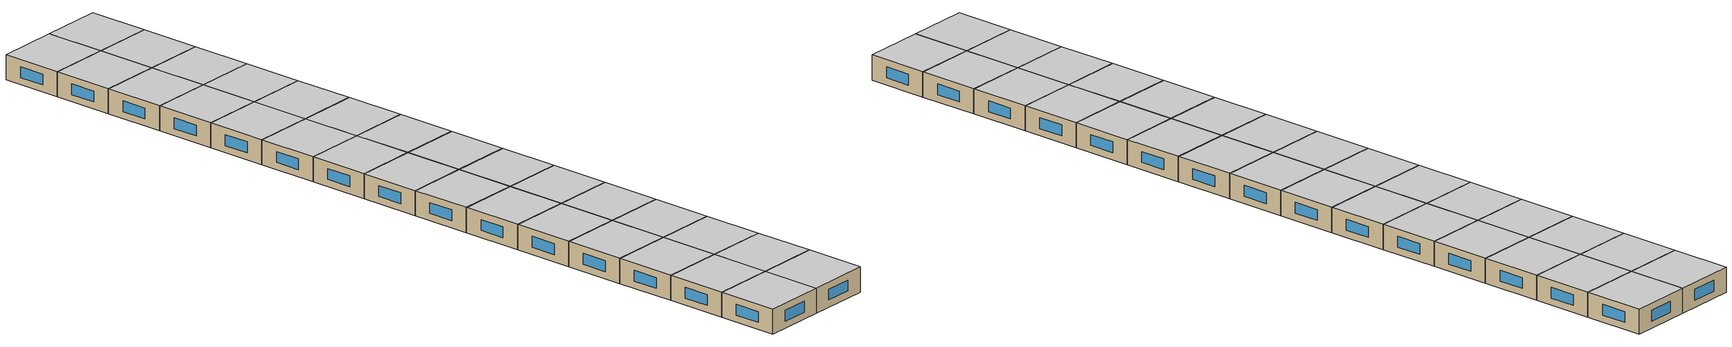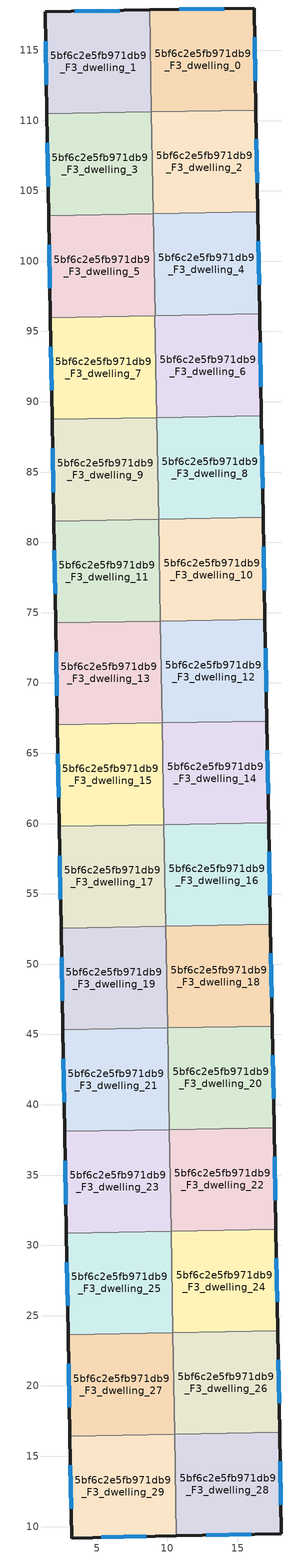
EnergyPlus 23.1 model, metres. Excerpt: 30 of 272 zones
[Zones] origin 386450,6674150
5bf6c2e5fb971db9_F3_dwelling_0
 floor to 5bf6c2e5fb971db9_F2_dwelling_0 (EU_floor_Construction): 16.16,118.01 16.29,110.75 8.86,110.62 8.73,117.87 z9
 wall outside (EU_wall_Construction): 16.29,110.75 16.16,118.01 8.73,117.87 z9:12
 wall to 5bf6c2e5fb971db9_F3_dwelling_1 (EU_wall_Construction): 8.73,117.87 8.86,110.62 z9:12
 wall to 5bf6c2e5fb971db9_F3_dwelling_2 (EU_wall_Construction): 8.86,110.62 16.29,110.75 z9:12
 window (EU_Window_Construction): 14.03,117.97 10.85,117.91 / 16.25,112.82 16.19,115.93 z9.86:11.14
 ceiling to 5bf6c2e5fb971db9_F4_dwelling_0 (EU_floor_Construction): 16.29,110.75 16.16,118.01 8.73,117.87 8.86,110.62 z12
5bf6c2e5fb971db9_F3_dwelling_1
 floor to 5bf6c2e5fb971db9_F2_dwelling_1 (EU_floor_Construction): 8.73,117.87 8.86,110.62 1.42,110.48 1.3,117.72 z9
 wall outside (EU_wall_Construction): 8.73,117.87 1.3,117.72 1.42,110.48 z9:12
 wall to 5bf6c2e5fb971db9_F3_dwelling_3 (EU_wall_Construction): 1.42,110.48 8.85,110.62 z9:12
 window (EU_Window_Construction): 6.61,117.83 3.42,117.77 / 1.33,115.66 1.39,112.55 z9.86:11.14
 ceiling to 5bf6c2e5fb971db9_F4_dwelling_1 (EU_floor_Construction): 8.86,110.62 8.73,117.87 1.3,117.72 1.42,110.48 z12
5bf6c2e5fb971db9_F3_dwelling_10
 floor to 5bf6c2e5fb971db9_F2_dwelling_10 (EU_floor_Construction): 16.8,81.77 16.93,74.53 9.49,74.4 9.36,81.64 z9
 wall outside (EU_wall_Construction): 16.93,74.53 16.8,81.77 z9:12
 wall to 5bf6c2e5fb971db9_F3_dwelling_11 (EU_wall_Construction): 9.36,81.64 9.49,74.4 z9:12
 wall to 5bf6c2e5fb971db9_F3_dwelling_12 (EU_wall_Construction): 9.49,74.4 16.93,74.53 z9:12
 wall to 5bf6c2e5fb971db9_F3_dwelling_8 (EU_wall_Construction): 16.8,81.77 9.37,81.64 z9:12
 window (EU_Window_Construction): 16.9,76.6 16.84,79.7 z9.86:11.14
 ceiling to 5bf6c2e5fb971db9_F4_dwelling_10 (EU_floor_Construction): 16.93,74.53 16.8,81.77 9.36,81.64 9.49,74.4 z12
5bf6c2e5fb971db9_F3_dwelling_11
 floor to 5bf6c2e5fb971db9_F2_dwelling_11 (EU_floor_Construction): 9.36,81.64 9.49,74.4 2.05,74.26 1.92,81.5 z9
 wall outside (EU_wall_Construction): 1.92,81.5 2.05,74.26 z9:12
 wall to 5bf6c2e5fb971db9_F3_dwelling_9 (EU_wall_Construction): 9.36,81.64 1.92,81.5 z9:12
 wall to 5bf6c2e5fb971db9_F3_dwelling_13 (EU_wall_Construction): 2.05,74.26 9.49,74.4 z9:12
 window (EU_Window_Construction): 1.96,79.43 2.01,76.33 z9.86:11.14
 ceiling to 5bf6c2e5fb971db9_F4_dwelling_11 (EU_floor_Construction): 9.49,74.4 9.36,81.64 1.92,81.5 2.05,74.26 z12
5bf6c2e5fb971db9_F3_dwelling_12
 floor to 5bf6c2e5fb971db9_F2_dwelling_12 (EU_floor_Construction): 16.93,74.53 17.07,67.29 9.62,67.16 9.49,74.4 z9
 wall outside (EU_wall_Construction): 17.07,67.29 16.93,74.53 z9:12
 wall to 5bf6c2e5fb971db9_F3_dwelling_13 (EU_wall_Construction): 9.49,74.4 9.62,67.16 z9:12
 wall to 5bf6c2e5fb971db9_F3_dwelling_14 (EU_wall_Construction): 9.62,67.16 17.07,67.29 z9:12
 window (EU_Window_Construction): 17.03,69.36 16.97,72.46 z9.86:11.14
 ceiling to 5bf6c2e5fb971db9_F4_dwelling_12 (EU_floor_Construction): 17.07,67.29 16.93,74.53 9.49,74.4 9.62,67.16 z12
5bf6c2e5fb971db9_F3_dwelling_13
 floor to 5bf6c2e5fb971db9_F2_dwelling_13 (EU_floor_Construction): 9.49,74.4 9.62,67.16 2.17,67.03 2.05,74.26 z9
 wall outside (EU_wall_Construction): 2.05,74.26 2.17,67.03 z9:12
 wall to 5bf6c2e5fb971db9_F3_dwelling_15 (EU_wall_Construction): 2.17,67.03 9.62,67.16 z9:12
 window (EU_Window_Construction): 2.09,72.2 2.14,69.09 z9.86:11.14
 ceiling to 5bf6c2e5fb971db9_F4_dwelling_13 (EU_floor_Construction): 9.62,67.16 9.49,74.4 2.05,74.26 2.17,67.03 z12
5bf6c2e5fb971db9_F3_dwelling_14
 floor to 5bf6c2e5fb971db9_F2_dwelling_14 (EU_floor_Construction): 17.07,67.29 17.19,60.06 9.75,59.92 9.62,67.16 z9
 wall outside (EU_wall_Construction): 17.19,60.06 17.07,67.29 z9:12
 wall to 5bf6c2e5fb971db9_F3_dwelling_15 (EU_wall_Construction): 9.62,67.16 9.75,59.92 z9:12
 wall to 5bf6c2e5fb971db9_F3_dwelling_16 (EU_wall_Construction): 9.75,59.92 17.19,60.06 z9:12
 window (EU_Window_Construction): 17.16,62.13 17.1,65.23 z9.86:11.14
 ceiling to 5bf6c2e5fb971db9_F4_dwelling_14 (EU_floor_Construction): 17.19,60.06 17.07,67.29 9.62,67.16 9.75,59.92 z12
5bf6c2e5fb971db9_F3_dwelling_15
 floor to 5bf6c2e5fb971db9_F2_dwelling_15 (EU_floor_Construction): 9.62,67.16 9.75,59.92 2.3,59.79 2.17,67.03 z9
 wall outside (EU_wall_Construction): 2.17,67.03 2.3,59.79 z9:12
 wall to 5bf6c2e5fb971db9_F3_dwelling_17 (EU_wall_Construction): 2.3,59.79 9.75,59.92 z9:12
 window (EU_Window_Construction): 2.21,64.96 2.26,61.86 z9.86:11.14
 ceiling to 5bf6c2e5fb971db9_F4_dwelling_15 (EU_floor_Construction): 9.75,59.92 9.62,67.16 2.17,67.03 2.3,59.79 z12
5bf6c2e5fb971db9_F3_dwelling_16
 floor to 5bf6c2e5fb971db9_F2_dwelling_16 (EU_floor_Construction): 17.19,60.06 17.32,52.82 9.88,52.69 9.75,59.92 z9
 wall outside (EU_wall_Construction): 17.32,52.82 17.19,60.06 z9:12
 wall to 5bf6c2e5fb971db9_F3_dwelling_17 (EU_wall_Construction): 9.75,59.92 9.88,52.69 z9:12
 wall to 5bf6c2e5fb971db9_F3_dwelling_18 (EU_wall_Construction): 9.88,52.69 17.32,52.82 z9:12
 window (EU_Window_Construction): 17.29,54.89 17.23,57.99 z9.86:11.14
 ceiling to 5bf6c2e5fb971db9_F4_dwelling_16 (EU_floor_Construction): 17.32,52.82 17.19,60.06 9.75,59.92 9.88,52.69 z12
5bf6c2e5fb971db9_F3_dwelling_17
 floor to 5bf6c2e5fb971db9_F2_dwelling_17 (EU_floor_Construction): 9.75,59.92 9.88,52.69 2.43,52.56 2.3,59.79 z9
 wall outside (EU_wall_Construction): 2.3,59.79 2.43,52.56 z9:12
 wall to 5bf6c2e5fb971db9_F3_dwelling_19 (EU_wall_Construction): 2.43,52.56 9.87,52.69 z9:12
 window (EU_Window_Construction): 2.34,57.72 2.39,54.62 z9.86:11.14
 ceiling to 5bf6c2e5fb971db9_F4_dwelling_17 (EU_floor_Construction): 9.88,52.69 9.75,59.92 2.3,59.79 2.43,52.56 z12
5bf6c2e5fb971db9_F3_dwelling_18
 floor to 5bf6c2e5fb971db9_F2_dwelling_18 (EU_floor_Construction): 17.32,52.82 17.45,45.59 10,45.46 9.87,52.69 z9
 wall outside (EU_wall_Construction): 17.45,45.59 17.32,52.82 z9:12
 wall to 5bf6c2e5fb971db9_F3_dwelling_19 (EU_wall_Construction): 9.87,52.69 10,45.46 z9:12
 wall to 5bf6c2e5fb971db9_F3_dwelling_20 (EU_wall_Construction): 10,45.46 17.45,45.59 z9:12
 window (EU_Window_Construction): 17.42,47.66 17.36,50.76 z9.86:11.14
 ceiling to 5bf6c2e5fb971db9_F4_dwelling_18 (EU_floor_Construction): 17.45,45.59 17.32,52.82 9.87,52.69 10,45.46 z12
5bf6c2e5fb971db9_F3_dwelling_19
 floor to 5bf6c2e5fb971db9_F2_dwelling_19 (EU_floor_Construction): 9.87,52.69 10,45.46 2.55,45.33 2.43,52.56 z9
 wall outside (EU_wall_Construction): 2.43,52.56 2.55,45.33 z9:12
 wall to 5bf6c2e5fb971db9_F3_dwelling_21 (EU_wall_Construction): 2.55,45.33 10,45.46 z9:12
 window (EU_Window_Construction): 2.46,50.49 2.52,47.39 z9.86:11.14
 ceiling to 5bf6c2e5fb971db9_F4_dwelling_19 (EU_floor_Construction): 10,45.46 9.87,52.69 2.43,52.56 2.55,45.33 z12
5bf6c2e5fb971db9_F3_dwelling_2
 floor to 5bf6c2e5fb971db9_F2_dwelling_2 (EU_floor_Construction): 16.29,110.75 16.42,103.5 8.98,103.37 8.85,110.62 z9
 wall outside (EU_wall_Construction): 16.42,103.5 16.29,110.75 z9:12
 wall to 5bf6c2e5fb971db9_F3_dwelling_3 (EU_wall_Construction): 8.85,110.62 8.98,103.37 z9:12
 wall to 5bf6c2e5fb971db9_F3_dwelling_4 (EU_wall_Construction): 8.98,103.37 16.42,103.5 z9:12
 window (EU_Window_Construction): 16.38,105.57 16.32,108.68 z9.86:11.14
 ceiling to 5bf6c2e5fb971db9_F4_dwelling_2 (EU_floor_Construction): 16.42,103.5 16.29,110.75 8.85,110.62 8.98,103.37 z12
5bf6c2e5fb971db9_F3_dwelling_20
 floor to 5bf6c2e5fb971db9_F2_dwelling_20 (EU_floor_Construction): 17.45,45.59 17.58,38.36 10.13,38.23 10,45.46 z9
 wall outside (EU_wall_Construction): 17.58,38.36 17.45,45.59 z9:12
 wall to 5bf6c2e5fb971db9_F3_dwelling_21 (EU_wall_Construction): 10,45.46 10.13,38.23 z9:12
 wall to 5bf6c2e5fb971db9_F3_dwelling_22 (EU_wall_Construction): 10.13,38.23 17.58,38.36 z9:12
 window (EU_Window_Construction): 17.55,40.43 17.49,43.53 z9.86:11.14
 ceiling to 5bf6c2e5fb971db9_F4_dwelling_20 (EU_floor_Construction): 17.58,38.36 17.45,45.59 10,45.46 10.13,38.23 z12
5bf6c2e5fb971db9_F3_dwelling_21
 floor to 5bf6c2e5fb971db9_F2_dwelling_21 (EU_floor_Construction): 10,45.46 10.13,38.23 2.68,38.1 2.55,45.33 z9
 wall outside (EU_wall_Construction): 2.55,45.33 2.68,38.1 z9:12
 wall to 5bf6c2e5fb971db9_F3_dwelling_23 (EU_wall_Construction): 2.68,38.1 10.13,38.23 z9:12
 window (EU_Window_Construction): 2.59,43.26 2.64,40.16 z9.86:11.14
 ceiling to 5bf6c2e5fb971db9_F4_dwelling_21 (EU_floor_Construction): 10.13,38.23 10,45.46 2.55,45.33 2.68,38.1 z12
5bf6c2e5fb971db9_F3_dwelling_22
 floor to 5bf6c2e5fb971db9_F2_dwelling_22 (EU_floor_Construction): 17.58,38.36 17.71,31.14 10.26,31 10.13,38.23 z9
 wall outside (EU_wall_Construction): 17.71,31.14 17.58,38.36 z9:12
 wall to 5bf6c2e5fb971db9_F3_dwelling_23 (EU_wall_Construction): 10.13,38.23 10.26,31 z9:12
 wall to 5bf6c2e5fb971db9_F3_dwelling_24 (EU_wall_Construction): 10.26,31 17.71,31.14 z9:12
 window (EU_Window_Construction): 17.67,33.2 17.62,36.3 z9.86:11.14
 ceiling to 5bf6c2e5fb971db9_F4_dwelling_22 (EU_floor_Construction): 17.71,31.14 17.58,38.36 10.13,38.23 10.26,31 z12
5bf6c2e5fb971db9_F3_dwelling_23
 floor to 5bf6c2e5fb971db9_F2_dwelling_23 (EU_floor_Construction): 10.13,38.23 10.26,31 2.8,30.87 2.68,38.1 z9
 wall outside (EU_wall_Construction): 2.68,38.1 2.8,30.87 z9:12
 wall to 5bf6c2e5fb971db9_F3_dwelling_25 (EU_wall_Construction): 2.8,30.87 10.26,31 z9:12
 window (EU_Window_Construction): 2.71,36.03 2.77,32.94 z9.86:11.14
 ceiling to 5bf6c2e5fb971db9_F4_dwelling_23 (EU_floor_Construction): 10.26,31 10.13,38.23 2.68,38.1 2.8,30.87 z12
5bf6c2e5fb971db9_F3_dwelling_24
 floor to 5bf6c2e5fb971db9_F2_dwelling_24 (EU_floor_Construction): 17.71,31.14 17.84,23.91 10.39,23.78 10.26,31 z9
 wall outside (EU_wall_Construction): 17.84,23.91 17.71,31.14 z9:12
 wall to 5bf6c2e5fb971db9_F3_dwelling_25 (EU_wall_Construction): 10.26,31 10.39,23.78 17.84,23.91 z9:12
 window (EU_Window_Construction): 17.8,25.98 17.75,29.07 z9.86:11.14
 ceiling to 5bf6c2e5fb971db9_F4_dwelling_24 (EU_floor_Construction): 17.84,23.91 17.71,31.14 10.26,31 10.39,23.78 z12
5bf6c2e5fb971db9_F3_dwelling_25
 floor to 5bf6c2e5fb971db9_F2_dwelling_25 (EU_floor_Construction): 10.26,31 10.39,23.78 2.93,23.64 2.8,30.87 z9
 wall outside (EU_wall_Construction): 2.8,30.87 2.93,23.64 z9:12
 wall to 5bf6c2e5fb971db9_F3_dwelling_26 (EU_wall_Construction): 10.38,23.78 17.84,23.91 z9:12
 wall to 5bf6c2e5fb971db9_F3_dwelling_27 (EU_wall_Construction): 2.93,23.64 10.38,23.78 z9:12
 window (EU_Window_Construction): 2.84,28.81 2.89,25.71 z9.86:11.14
 ceiling to 5bf6c2e5fb971db9_F4_dwelling_25 (EU_floor_Construction): 10.39,23.78 10.26,31 2.8,30.87 2.93,23.64 z12
5bf6c2e5fb971db9_F3_dwelling_26
 floor to 5bf6c2e5fb971db9_F2_dwelling_26 (EU_floor_Construction): 17.84,23.91 17.97,16.69 10.51,16.56 10.38,23.78 z9
 wall outside (EU_wall_Construction): 17.97,16.69 17.84,23.91 z9:12
 wall to 5bf6c2e5fb971db9_F3_dwelling_28 (EU_wall_Construction): 10.51,16.56 17.97,16.69 z9:12
 wall to 5bf6c2e5fb971db9_F3_dwelling_27 (EU_wall_Construction): 10.38,23.78 10.51,16.56 z9:12
 window (EU_Window_Construction): 17.93,18.75 17.88,21.85 z9.86:11.14
 ceiling to 5bf6c2e5fb971db9_F4_dwelling_26 (EU_floor_Construction): 17.97,16.69 17.84,23.91 10.38,23.78 10.51,16.56 z12
5bf6c2e5fb971db9_F3_dwelling_27
 floor to 5bf6c2e5fb971db9_F2_dwelling_27 (EU_floor_Construction): 10.38,23.78 10.51,16.56 3.05,16.42 2.93,23.64 z9
 wall outside (EU_wall_Construction): 2.93,23.64 3.05,16.42 z9:12
 wall to 5bf6c2e5fb971db9_F3_dwelling_29 (EU_wall_Construction): 3.05,16.42 10.5,16.56 z9:12
 wall to 5bf6c2e5fb971db9_F3_dwelling_28 (EU_wall_Construction): 10.5,16.56 10.51,16.56 z9:12
 window (EU_Window_Construction): 2.96,21.58 3.02,18.49 z9.86:11.14
 ceiling to 5bf6c2e5fb971db9_F4_dwelling_27 (EU_floor_Construction): 10.51,16.56 10.38,23.78 2.93,23.64 3.05,16.42 z12
5bf6c2e5fb971db9_F3_dwelling_28
 floor to 5bf6c2e5fb971db9_F2_dwelling_28 (EU_floor_Construction): 17.97,16.69 18.1,9.49 10.63,9.33 10.5,16.55 10.51,16.56 z9
 wall outside (EU_wall_Construction): 10.63,9.33 18.1,9.49 17.97,16.69 z9:12
 wall to 5bf6c2e5fb971db9_F3_dwelling_29 (EU_wall_Construction): 10.5,16.55 10.63,9.33 z9:12
 window (EU_Window_Construction): 18.06,11.54 18.01,14.63 / 12.76,9.38 15.96,9.44 z9.86:11.14
 ceiling to 5bf6c2e5fb971db9_F4_dwelling_28 (EU_floor_Construction): 18.1,9.49 17.97,16.69 10.51,16.56 10.5,16.55 10.63,9.33 z12
5bf6c2e5fb971db9_F3_dwelling_29
 floor to 5bf6c2e5fb971db9_F2_dwelling_29 (EU_floor_Construction): 10.5,16.55 10.63,9.33 3.18,9.18 3.05,16.42 z9
 wall outside (EU_wall_Construction): 3.05,16.42 3.18,9.18 10.63,9.33 z9:12
 window (EU_Window_Construction): 5.31,9.23 8.5,9.29 / 3.09,14.35 3.14,11.25 z9.86:11.14
 ceiling to 5bf6c2e5fb971db9_F4_dwelling_29 (EU_floor_Construction): 10.63,9.33 10.5,16.55 3.05,16.42 3.18,9.18 z12
5bf6c2e5fb971db9_F3_dwelling_3
 floor to 5bf6c2e5fb971db9_F2_dwelling_3 (EU_floor_Construction): 8.85,110.62 8.98,103.37 1.55,103.24 1.42,110.48 z9
 wall outside (EU_wall_Construction): 1.42,110.48 1.55,103.24 z9:12
 wall to 5bf6c2e5fb971db9_F3_dwelling_5 (EU_wall_Construction): 1.55,103.24 8.98,103.37 z9:12
 window (EU_Window_Construction): 1.46,108.41 1.51,105.31 z9.86:11.14
 ceiling to 5bf6c2e5fb971db9_F4_dwelling_3 (EU_floor_Construction): 8.98,103.37 8.85,110.62 1.42,110.48 1.55,103.24 z12
5bf6c2e5fb971db9_F3_dwelling_4
 floor to 5bf6c2e5fb971db9_F2_dwelling_4 (EU_floor_Construction): 16.42,103.5 16.55,96.25 9.11,96.12 8.98,103.37 z9
 wall outside (EU_wall_Construction): 16.55,96.25 16.42,103.5 z9:12
 wall to 5bf6c2e5fb971db9_F3_dwelling_5 (EU_wall_Construction): 8.98,103.37 9.11,96.12 z9:12
 wall to 5bf6c2e5fb971db9_F3_dwelling_6 (EU_wall_Construction): 9.11,96.12 16.55,96.25 z9:12
 window (EU_Window_Construction): 16.51,98.33 16.45,101.43 z9.86:11.14
 ceiling to 5bf6c2e5fb971db9_F4_dwelling_4 (EU_floor_Construction): 16.55,96.25 16.42,103.5 8.98,103.37 9.11,96.12 z12
5bf6c2e5fb971db9_F3_dwelling_5
 floor to 5bf6c2e5fb971db9_F2_dwelling_5 (EU_floor_Construction): 8.98,103.37 9.11,96.12 1.67,95.99 1.55,103.24 z9
 wall outside (EU_wall_Construction): 1.55,103.24 1.67,95.99 z9:12
 wall to 5bf6c2e5fb971db9_F3_dwelling_7 (EU_wall_Construction): 1.67,95.99 9.11,96.12 z9:12
 window (EU_Window_Construction): 1.58,101.16 1.64,98.06 z9.86:11.14
 ceiling to 5bf6c2e5fb971db9_F4_dwelling_5 (EU_floor_Construction): 9.11,96.12 8.98,103.37 1.55,103.24 1.67,95.99 z12
5bf6c2e5fb971db9_F3_dwelling_6
 floor to 5bf6c2e5fb971db9_F2_dwelling_6 (EU_floor_Construction): 16.55,96.25 16.68,89.01 9.24,88.88 9.11,96.12 z9
 wall outside (EU_wall_Construction): 16.68,89.01 16.55,96.25 z9:12
 wall to 5bf6c2e5fb971db9_F3_dwelling_7 (EU_wall_Construction): 9.11,96.12 9.24,88.88 z9:12
 wall to 5bf6c2e5fb971db9_F3_dwelling_8 (EU_wall_Construction): 9.24,88.88 16.68,89.01 z9:12
 window (EU_Window_Construction): 16.64,91.08 16.58,94.19 z9.86:11.14
 ceiling to 5bf6c2e5fb971db9_F4_dwelling_6 (EU_floor_Construction): 16.68,89.01 16.55,96.25 9.11,96.12 9.24,88.88 z12
5bf6c2e5fb971db9_F3_dwelling_7
 floor to 5bf6c2e5fb971db9_F2_dwelling_7 (EU_floor_Construction): 9.11,96.12 9.24,88.88 1.8,88.75 1.67,95.99 z9
 wall outside (EU_wall_Construction): 1.67,95.99 1.8,88.75 z9:12
 wall to 5bf6c2e5fb971db9_F3_dwelling_9 (EU_wall_Construction): 1.8,88.75 9.24,88.88 z9:12
 window (EU_Window_Construction): 1.71,93.92 1.76,90.81 z9.86:11.14
 ceiling to 5bf6c2e5fb971db9_F4_dwelling_7 (EU_floor_Construction): 9.24,88.88 9.11,96.12 1.67,95.99 1.8,88.75 z12
5bf6c2e5fb971db9_F3_dwelling_8
 floor to 5bf6c2e5fb971db9_F2_dwelling_8 (EU_floor_Construction): 16.68,89.01 16.8,81.77 9.37,81.64 9.24,88.88 z9
 wall outside (EU_wall_Construction): 16.8,81.77 16.68,89.01 z9:12
 wall to 5bf6c2e5fb971db9_F3_dwelling_9 (EU_wall_Construction): 9.24,88.88 9.37,81.64 z9:12
 window (EU_Window_Construction): 16.77,83.84 16.71,86.94 z9.86:11.14
 ceiling to 5bf6c2e5fb971db9_F4_dwelling_8 (EU_floor_Construction): 16.8,81.77 16.68,89.01 9.24,88.88 9.37,81.64 z12
5bf6c2e5fb971db9_F3_dwelling_9
 floor to 5bf6c2e5fb971db9_F2_dwelling_9 (EU_floor_Construction): 9.24,88.88 9.37,81.64 1.92,81.5 1.8,88.75 z9
 wall outside (EU_wall_Construction): 1.8,88.75 1.92,81.5 z9:12
 window (EU_Window_Construction): 1.83,86.68 1.89,83.57 z9.86:11.14
 ceiling to 5bf6c2e5fb971db9_F4_dwelling_9 (EU_floor_Construction): 9.37,81.64 9.24,88.88 1.8,88.75 1.92,81.5 z12
[Building]
EU S2 Campaign: North Axis=0; Terrain=City; Solar Distribution=FullExterior
[Site:Location]
Helsinki-Vantaa.AP: Latitude=60.317; Longitude=24.963; Time Zone=2; Elevation=54.6
[SizingPeriod:WeatherFileDays]
AnnualSizingPeriod: Begin Month=1; Begin Day of Month=1; End Month=12; End Day of Month=31; Day of Week for Start Day=Monday; Use Weather File Daylight Saving Period=No; Use Weather File Rain and Snow Indicators=No
[MATERIAL]
EU_InternalMass_Material: Roughness=MediumRough; Thickness=0.1; Conductivity=1; Density=1800; Specific Heat=900; Thermal Absorptance=0.9; Solar Absorptance=0.7; Visible Absorptance=0.7
[MATERIAL:NOMASS] Roughness=MediumRough; Thermal Absorptance=0.9; Solar Absorptance=0.7; Visible Absorptance=0.7
Name | Thermal Resistance
EU_wall_NoMass | 1.10183
EU_floor_NoMass | 1.70606
[WINDOWMATERIAL:SIMPLEGLAZINGSYSTEM]
EU_Window_SimpleGlazing: UFactor=3.11035; Solar Heat Gain Coefficient=0.8; Visible Transmittance=0.8
[CONSTRUCTION]
EU_wall_Construction: EU_wall_NoMass
EU_floor_Construction: EU_floor_NoMass
EU_Window_Construction: EU_Window_SimpleGlazing
EU_InternalMass_Construction: EU_InternalMass_Material
[ZONE] Type=1; Multiplier=1; Ceiling Height=autocalculate; Floor Area=autocalculate; Part of Total Floor Area=Yes
Name | Volume
5bf6c2e5fb971db9_F3_dwelling_0 | 161.67
5bf6c2e5fb971db9_F3_dwelling_1; 5bf6c2e5fb971db9_F3_dwelling_22 | 161.662
5bf6c2e5fb971db9_F3_dwelling_10; 5bf6c2e5fb971db9_F3_dwelling_26 | 161.648
5bf6c2e5fb971db9_F3_dwelling_11 | 161.659
5bf6c2e5fb971db9_F3_dwelling_12 | 161.658
5bf6c2e5fb971db9_F3_dwelling_13 | 161.667
5bf6c2e5fb971db9_F3_dwelling_14 | 161.656
5bf6c2e5fb971db9_F3_dwelling_15 | 161.688
5bf6c2e5fb971db9_F3_dwelling_16 | 161.678
5bf6c2e5fb971db9_F3_dwelling_17 | 161.677
5bf6c2e5fb971db9_F3_dwelling_18 | 161.654
5bf6c2e5fb971db9_F3_dwelling_19; 5bf6c2e5fb971db9_F3_dwelling_2 | 161.675
5bf6c2e5fb971db9_F3_dwelling_20; 5bf6c2e5fb971db9_F3_dwelling_28; 5bf6c2e5fb971db9_F3_dwelling_4 | 161.663
5bf6c2e5fb971db9_F3_dwelling_21 | 161.651
5bf6c2e5fb971db9_F3_dwelling_23; 5bf6c2e5fb971db9_F3_dwelling_7 | 161.683
5bf6c2e5fb971db9_F3_dwelling_24 | 161.672
5bf6c2e5fb971db9_F3_dwelling_25; 5bf6c2e5fb971db9_F3_dwelling_9 | 161.681
5bf6c2e5fb971db9_F3_dwelling_27 | 161.668
5bf6c2e5fb971db9_F3_dwelling_29 | 161.655
5bf6c2e5fb971db9_F3_dwelling_3 | 161.674
5bf6c2e5fb971db9_F3_dwelling_5 | 161.684
5bf6c2e5fb971db9_F3_dwelling_6 | 161.673
5bf6c2e5fb971db9_F3_dwelling_8 | 161.671
[INTERNALMASS] Construction=EU_InternalMass_Construction
Name | Zone or ZoneList | Surface Area
5bf6c2e5fb971db9_F3_dwelling_0_EU_InternalMass | 5bf6c2e5fb971db9_F3_dwelling_0 | 53.8892
5bf6c2e5fb971db9_F3_dwelling_1_EU_InternalMass | 5bf6c2e5fb971db9_F3_dwelling_1 | 53.8859
5bf6c2e5fb971db9_F3_dwelling_2_EU_InternalMass | 5bf6c2e5fb971db9_F3_dwelling_2 | 53.8916
5bf6c2e5fb971db9_F3_dwelling_3_EU_InternalMass | 5bf6c2e5fb971db9_F3_dwelling_3 | 53.8915
5bf6c2e5fb971db9_F3_dwelling_4_EU_InternalMass | 5bf6c2e5fb971db9_F3_dwelling_4 | 53.8858
5bf6c2e5fb971db9_F3_dwelling_5_EU_InternalMass | 5bf6c2e5fb971db9_F3_dwelling_5 | 53.8965
5bf6c2e5fb971db9_F3_dwelling_6_EU_InternalMass | 5bf6c2e5fb971db9_F3_dwelling_6 | 53.8909
5bf6c2e5fb971db9_F3_dwelling_7_EU_InternalMass | 5bf6c2e5fb971db9_F3_dwelling_7 | 53.8924
5bf6c2e5fb971db9_F3_dwelling_8_EU_InternalMass | 5bf6c2e5fb971db9_F3_dwelling_8 | 53.8922
5bf6c2e5fb971db9_F3_dwelling_9_EU_InternalMass | 5bf6c2e5fb971db9_F3_dwelling_9 | 53.8938
5bf6c2e5fb971db9_F3_dwelling_10_EU_InternalMass | 5bf6c2e5fb971db9_F3_dwelling_10 | 53.8827
5bf6c2e5fb971db9_F3_dwelling_11_EU_InternalMass | 5bf6c2e5fb971db9_F3_dwelling_11 | 53.8878
5bf6c2e5fb971db9_F3_dwelling_12_EU_InternalMass | 5bf6c2e5fb971db9_F3_dwelling_12 | 53.8859
5bf6c2e5fb971db9_F3_dwelling_13_EU_InternalMass | 5bf6c2e5fb971db9_F3_dwelling_13 | 53.8873
5bf6c2e5fb971db9_F3_dwelling_14_EU_InternalMass | 5bf6c2e5fb971db9_F3_dwelling_14 | 53.8836
5bf6c2e5fb971db9_F3_dwelling_15_EU_InternalMass | 5bf6c2e5fb971db9_F3_dwelling_15 | 53.8944
5bf6c2e5fb971db9_F3_dwelling_16_EU_InternalMass | 5bf6c2e5fb971db9_F3_dwelling_16 | 53.8942
5bf6c2e5fb971db9_F3_dwelling_17_EU_InternalMass | 5bf6c2e5fb971db9_F3_dwelling_17 | 53.8922
5bf6c2e5fb971db9_F3_dwelling_18_EU_InternalMass | 5bf6c2e5fb971db9_F3_dwelling_18 | 53.8845
5bf6c2e5fb971db9_F3_dwelling_19_EU_InternalMass | 5bf6c2e5fb971db9_F3_dwelling_19 | 53.8934
5bf6c2e5fb971db9_F3_dwelling_20_EU_InternalMass | 5bf6c2e5fb971db9_F3_dwelling_20 | 53.8895
5bf6c2e5fb971db9_F3_dwelling_21_EU_InternalMass | 5bf6c2e5fb971db9_F3_dwelling_21 | 53.8855
5bf6c2e5fb971db9_F3_dwelling_22_EU_InternalMass | 5bf6c2e5fb971db9_F3_dwelling_22 | 53.8873
5bf6c2e5fb971db9_F3_dwelling_23_EU_InternalMass | 5bf6c2e5fb971db9_F3_dwelling_23 | 53.8963
5bf6c2e5fb971db9_F3_dwelling_24_EU_InternalMass | 5bf6c2e5fb971db9_F3_dwelling_24 | 53.8887
5bf6c2e5fb971db9_F3_dwelling_25_EU_InternalMass | 5bf6c2e5fb971db9_F3_dwelling_25 | 53.8993
5bf6c2e5fb971db9_F3_dwelling_26_EU_InternalMass | 5bf6c2e5fb971db9_F3_dwelling_26 | 53.8808
5bf6c2e5fb971db9_F3_dwelling_27_EU_InternalMass | 5bf6c2e5fb971db9_F3_dwelling_27 | 53.8914
5bf6c2e5fb971db9_F3_dwelling_28_EU_InternalMass | 5bf6c2e5fb971db9_F3_dwelling_28 | 53.8917
5bf6c2e5fb971db9_F3_dwelling_29_EU_InternalMass | 5bf6c2e5fb971db9_F3_dwelling_29 | 53.8863
[OTHEREQUIPMENT] Fuel Type=Electricity; Design Level Calculation Method=Watts/Area; Power per Zone Floor Area=1; Fraction Latent=0; Fraction Radiant=0; Fraction Lost=0; Carbon Dioxide Generation Rate=0; EndUse Subcategory=EU_Step8_InternalGains
Name | Zone or ZoneList or Space or SpaceList | Schedule
EU_Step8_InternalGain_5bf6c2e5fb971db9_F3_dwelling_0_f000 | 5bf6c2e5fb971db9_F3_dwelling_0 | EU_Step8_GainSchedule_5bf6c2e5fb971db9_F3_dwelling_0_f000
EU_Step8_InternalGain_5bf6c2e5fb971db9_F3_dwelling_1_f000 | 5bf6c2e5fb971db9_F3_dwelling_1 | EU_Step8_GainSchedule_5bf6c2e5fb971db9_F3_dwelling_1_f000
EU_Step8_InternalGain_5bf6c2e5fb971db9_F3_dwelling_2_f000 | 5bf6c2e5fb971db9_F3_dwelling_2 | EU_Step8_GainSchedule_5bf6c2e5fb971db9_F3_dwelling_2_f000
EU_Step8_InternalGain_5bf6c2e5fb971db9_F3_dwelling_3_f000 | 5bf6c2e5fb971db9_F3_dwelling_3 | EU_Step8_GainSchedule_5bf6c2e5fb971db9_F3_dwelling_3_f000
EU_Step8_InternalGain_5bf6c2e5fb971db9_F3_dwelling_4_f000 | 5bf6c2e5fb971db9_F3_dwelling_4 | EU_Step8_GainSchedule_5bf6c2e5fb971db9_F3_dwelling_4_f000
EU_Step8_InternalGain_5bf6c2e5fb971db9_F3_dwelling_5_f000 | 5bf6c2e5fb971db9_F3_dwelling_5 | EU_Step8_GainSchedule_5bf6c2e5fb971db9_F3_dwelling_5_f000
EU_Step8_InternalGain_5bf6c2e5fb971db9_F3_dwelling_6_f000 | 5bf6c2e5fb971db9_F3_dwelling_6 | EU_Step8_GainSchedule_5bf6c2e5fb971db9_F3_dwelling_6_f000
EU_Step8_InternalGain_5bf6c2e5fb971db9_F3_dwelling_7_f000 | 5bf6c2e5fb971db9_F3_dwelling_7 | EU_Step8_GainSchedule_5bf6c2e5fb971db9_F3_dwelling_7_f000
EU_Step8_InternalGain_5bf6c2e5fb971db9_F3_dwelling_8_f000 | 5bf6c2e5fb971db9_F3_dwelling_8 | EU_Step8_GainSchedule_5bf6c2e5fb971db9_F3_dwelling_8_f000
EU_Step8_InternalGain_5bf6c2e5fb971db9_F3_dwelling_9_f000 | 5bf6c2e5fb971db9_F3_dwelling_9 | EU_Step8_GainSchedule_5bf6c2e5fb971db9_F3_dwelling_9_f000
EU_Step8_InternalGain_5bf6c2e5fb971db9_F3_dwelling_10_f000 | 5bf6c2e5fb971db9_F3_dwelling_10 | EU_Step8_GainSchedule_5bf6c2e5fb971db9_F3_dwelling_10_f000
EU_Step8_InternalGain_5bf6c2e5fb971db9_F3_dwelling_11_f000 | 5bf6c2e5fb971db9_F3_dwelling_11 | EU_Step8_GainSchedule_5bf6c2e5fb971db9_F3_dwelling_11_f000
EU_Step8_InternalGain_5bf6c2e5fb971db9_F3_dwelling_12_f000 | 5bf6c2e5fb971db9_F3_dwelling_12 | EU_Step8_GainSchedule_5bf6c2e5fb971db9_F3_dwelling_12_f000
EU_Step8_InternalGain_5bf6c2e5fb971db9_F3_dwelling_13_f000 | 5bf6c2e5fb971db9_F3_dwelling_13 | EU_Step8_GainSchedule_5bf6c2e5fb971db9_F3_dwelling_13_f000
EU_Step8_InternalGain_5bf6c2e5fb971db9_F3_dwelling_14_f000 | 5bf6c2e5fb971db9_F3_dwelling_14 | EU_Step8_GainSchedule_5bf6c2e5fb971db9_F3_dwelling_14_f000
EU_Step8_InternalGain_5bf6c2e5fb971db9_F3_dwelling_15_f000 | 5bf6c2e5fb971db9_F3_dwelling_15 | EU_Step8_GainSchedule_5bf6c2e5fb971db9_F3_dwelling_15_f000
EU_Step8_InternalGain_5bf6c2e5fb971db9_F3_dwelling_16_f000 | 5bf6c2e5fb971db9_F3_dwelling_16 | EU_Step8_GainSchedule_5bf6c2e5fb971db9_F3_dwelling_16_f000
EU_Step8_InternalGain_5bf6c2e5fb971db9_F3_dwelling_17_f000 | 5bf6c2e5fb971db9_F3_dwelling_17 | EU_Step8_GainSchedule_5bf6c2e5fb971db9_F3_dwelling_17_f000
EU_Step8_InternalGain_5bf6c2e5fb971db9_F3_dwelling_18_f000 | 5bf6c2e5fb971db9_F3_dwelling_18 | EU_Step8_GainSchedule_5bf6c2e5fb971db9_F3_dwelling_18_f000
EU_Step8_InternalGain_5bf6c2e5fb971db9_F3_dwelling_19_f000 | 5bf6c2e5fb971db9_F3_dwelling_19 | EU_Step8_GainSchedule_5bf6c2e5fb971db9_F3_dwelling_19_f000
EU_Step8_InternalGain_5bf6c2e5fb971db9_F3_dwelling_20_f000 | 5bf6c2e5fb971db9_F3_dwelling_20 | EU_Step8_GainSchedule_5bf6c2e5fb971db9_F3_dwelling_20_f000
EU_Step8_InternalGain_5bf6c2e5fb971db9_F3_dwelling_21_f000 | 5bf6c2e5fb971db9_F3_dwelling_21 | EU_Step8_GainSchedule_5bf6c2e5fb971db9_F3_dwelling_21_f000
EU_Step8_InternalGain_5bf6c2e5fb971db9_F3_dwelling_22_f000 | 5bf6c2e5fb971db9_F3_dwelling_22 | EU_Step8_GainSchedule_5bf6c2e5fb971db9_F3_dwelling_22_f000
EU_Step8_InternalGain_5bf6c2e5fb971db9_F3_dwelling_23_f000 | 5bf6c2e5fb971db9_F3_dwelling_23 | EU_Step8_GainSchedule_5bf6c2e5fb971db9_F3_dwelling_23_f000
EU_Step8_InternalGain_5bf6c2e5fb971db9_F3_dwelling_24_f000 | 5bf6c2e5fb971db9_F3_dwelling_24 | EU_Step8_GainSchedule_5bf6c2e5fb971db9_F3_dwelling_24_f000
EU_Step8_InternalGain_5bf6c2e5fb971db9_F3_dwelling_25_f000 | 5bf6c2e5fb971db9_F3_dwelling_25 | EU_Step8_GainSchedule_5bf6c2e5fb971db9_F3_dwelling_25_f000
EU_Step8_InternalGain_5bf6c2e5fb971db9_F3_dwelling_26_f000 | 5bf6c2e5fb971db9_F3_dwelling_26 | EU_Step8_GainSchedule_5bf6c2e5fb971db9_F3_dwelling_26_f000
EU_Step8_InternalGain_5bf6c2e5fb971db9_F3_dwelling_27_f000 | 5bf6c2e5fb971db9_F3_dwelling_27 | EU_Step8_GainSchedule_5bf6c2e5fb971db9_F3_dwelling_27_f000
EU_Step8_InternalGain_5bf6c2e5fb971db9_F3_dwelling_28_f000 | 5bf6c2e5fb971db9_F3_dwelling_28 | EU_Step8_GainSchedule_5bf6c2e5fb971db9_F3_dwelling_28_f000
EU_Step8_InternalGain_5bf6c2e5fb971db9_F3_dwelling_29_f000 | 5bf6c2e5fb971db9_F3_dwelling_29 | EU_Step8_GainSchedule_5bf6c2e5fb971db9_F3_dwelling_29_f000
[ZONEVENTILATION:DESIGNFLOWRATE] Schedule=EU_AlwaysOn; Design Flow Rate Calculation Method=AirChanges/Hour; Air Changes per Hour=0.756316; Ventilation Type=Natural; Fan Pressure Rise=0; Fan Total Efficiency=1; Constant Term Coefficient=1; Temperature Term Coefficient=0; Velocity Term Coefficient=0; Velocity Squared Term Coefficient=0; Minimum Indoor Temperature=-100; Maximum Indoor Temperature=100; Delta Temperature=-100; Minimum Outdoor Temperature=-100; Maximum Outdoor Temperature=100; Maximum Wind Speed=40
Name | Zone or ZoneList or Space or SpaceList
EU_ConstantAir_5bf6c2e5fb971db9_F3_dwelling_0 | 5bf6c2e5fb971db9_F3_dwelling_0
EU_ConstantAir_5bf6c2e5fb971db9_F3_dwelling_1 | 5bf6c2e5fb971db9_F3_dwelling_1
EU_ConstantAir_5bf6c2e5fb971db9_F3_dwelling_2 | 5bf6c2e5fb971db9_F3_dwelling_2
EU_ConstantAir_5bf6c2e5fb971db9_F3_dwelling_3 | 5bf6c2e5fb971db9_F3_dwelling_3
EU_ConstantAir_5bf6c2e5fb971db9_F3_dwelling_4 | 5bf6c2e5fb971db9_F3_dwelling_4
EU_ConstantAir_5bf6c2e5fb971db9_F3_dwelling_5 | 5bf6c2e5fb971db9_F3_dwelling_5
EU_ConstantAir_5bf6c2e5fb971db9_F3_dwelling_6 | 5bf6c2e5fb971db9_F3_dwelling_6
EU_ConstantAir_5bf6c2e5fb971db9_F3_dwelling_7 | 5bf6c2e5fb971db9_F3_dwelling_7
EU_ConstantAir_5bf6c2e5fb971db9_F3_dwelling_8 | 5bf6c2e5fb971db9_F3_dwelling_8
EU_ConstantAir_5bf6c2e5fb971db9_F3_dwelling_9 | 5bf6c2e5fb971db9_F3_dwelling_9
EU_ConstantAir_5bf6c2e5fb971db9_F3_dwelling_10 | 5bf6c2e5fb971db9_F3_dwelling_10
EU_ConstantAir_5bf6c2e5fb971db9_F3_dwelling_11 | 5bf6c2e5fb971db9_F3_dwelling_11
EU_ConstantAir_5bf6c2e5fb971db9_F3_dwelling_12 | 5bf6c2e5fb971db9_F3_dwelling_12
EU_ConstantAir_5bf6c2e5fb971db9_F3_dwelling_13 | 5bf6c2e5fb971db9_F3_dwelling_13
EU_ConstantAir_5bf6c2e5fb971db9_F3_dwelling_14 | 5bf6c2e5fb971db9_F3_dwelling_14
EU_ConstantAir_5bf6c2e5fb971db9_F3_dwelling_15 | 5bf6c2e5fb971db9_F3_dwelling_15
EU_ConstantAir_5bf6c2e5fb971db9_F3_dwelling_16 | 5bf6c2e5fb971db9_F3_dwelling_16
EU_ConstantAir_5bf6c2e5fb971db9_F3_dwelling_17 | 5bf6c2e5fb971db9_F3_dwelling_17
EU_ConstantAir_5bf6c2e5fb971db9_F3_dwelling_18 | 5bf6c2e5fb971db9_F3_dwelling_18
EU_ConstantAir_5bf6c2e5fb971db9_F3_dwelling_19 | 5bf6c2e5fb971db9_F3_dwelling_19
EU_ConstantAir_5bf6c2e5fb971db9_F3_dwelling_20 | 5bf6c2e5fb971db9_F3_dwelling_20
EU_ConstantAir_5bf6c2e5fb971db9_F3_dwelling_21 | 5bf6c2e5fb971db9_F3_dwelling_21
EU_ConstantAir_5bf6c2e5fb971db9_F3_dwelling_22 | 5bf6c2e5fb971db9_F3_dwelling_22
EU_ConstantAir_5bf6c2e5fb971db9_F3_dwelling_23 | 5bf6c2e5fb971db9_F3_dwelling_23
EU_ConstantAir_5bf6c2e5fb971db9_F3_dwelling_24 | 5bf6c2e5fb971db9_F3_dwelling_24
EU_ConstantAir_5bf6c2e5fb971db9_F3_dwelling_25 | 5bf6c2e5fb971db9_F3_dwelling_25
EU_ConstantAir_5bf6c2e5fb971db9_F3_dwelling_26 | 5bf6c2e5fb971db9_F3_dwelling_26
EU_ConstantAir_5bf6c2e5fb971db9_F3_dwelling_27 | 5bf6c2e5fb971db9_F3_dwelling_27
EU_ConstantAir_5bf6c2e5fb971db9_F3_dwelling_28 | 5bf6c2e5fb971db9_F3_dwelling_28
EU_ConstantAir_5bf6c2e5fb971db9_F3_dwelling_29 | 5bf6c2e5fb971db9_F3_dwelling_29
[HVACTEMPLATE:THERMOSTAT] Constant Heating Setpoint=20; Constant Cooling Setpoint=50
EU_HeatOnly_5bf6c2e5fb971db9_F1_dwelling_29; EU_HeatOnly_5bf6c2e5fb971db9_F1_dwelling_30; EU_HeatOnly_5bf6c2e5fb971db9_F2_dwelling_0; EU_HeatOnly_5bf6c2e5fb971db9_F2_dwelling_1; EU_HeatOnly_5bf6c2e5fb971db9_F2_dwelling_2; EU_HeatOnly_5bf6c2e5fb971db9_F2_dwelling_3; EU_HeatOnly_5bf6c2e5fb971db9_F2_dwelling_4; EU_HeatOnly_5bf6c2e5fb971db9_F2_dwelling_5; EU_HeatOnly_5bf6c2e5fb971db9_F2_dwelling_6; EU_HeatOnly_5bf6c2e5fb971db9_F2_dwelling_7; EU_HeatOnly_5bf6c2e5fb971db9_F2_dwelling_8; EU_HeatOnly_5bf6c2e5fb971db9_F2_dwelling_9; EU_HeatOnly_5bf6c2e5fb971db9_F2_dwelling_10; EU_HeatOnly_5bf6c2e5fb971db9_F2_dwelling_11; EU_HeatOnly_5bf6c2e5fb971db9_F2_dwelling_12; EU_HeatOnly_5bf6c2e5fb971db9_F2_dwelling_13; EU_HeatOnly_5bf6c2e5fb971db9_F2_dwelling_14; EU_HeatOnly_5bf6c2e5fb971db9_F2_dwelling_15; EU_HeatOnly_5bf6c2e5fb971db9_F2_dwelling_16; EU_HeatOnly_5bf6c2e5fb971db9_F2_dwelling_17; EU_HeatOnly_5bf6c2e5fb971db9_F2_dwelling_18; EU_HeatOnly_5bf6c2e5fb971db9_F2_dwelling_19; EU_HeatOnly_5bf6c2e5fb971db9_F2_dwelling_20; EU_HeatOnly_5bf6c2e5fb971db9_F2_dwelling_21; EU_HeatOnly_5bf6c2e5fb971db9_F2_dwelling_22; EU_HeatOnly_5bf6c2e5fb971db9_F2_dwelling_23; EU_HeatOnly_5bf6c2e5fb971db9_F2_dwelling_24; EU_HeatOnly_5bf6c2e5fb971db9_F2_dwelling_25; EU_HeatOnly_5bf6c2e5fb971db9_F2_dwelling_26; EU_HeatOnly_5bf6c2e5fb971db9_F2_dwelling_27; EU_HeatOnly_5bf6c2e5fb971db9_F2_dwelling_28; EU_HeatOnly_5bf6c2e5fb971db9_F2_dwelling_29; EU_HeatOnly_5bf6c2e5fb971db9_F3_dwelling_0; EU_HeatOnly_5bf6c2e5fb971db9_F3_dwelling_1; EU_HeatOnly_5bf6c2e5fb971db9_F3_dwelling_2; EU_HeatOnly_5bf6c2e5fb971db9_F3_dwelling_3; EU_HeatOnly_5bf6c2e5fb971db9_F3_dwelling_4; EU_HeatOnly_5bf6c2e5fb971db9_F3_dwelling_5; EU_HeatOnly_5bf6c2e5fb971db9_F3_dwelling_6; EU_HeatOnly_5bf6c2e5fb971db9_F3_dwelling_7; EU_HeatOnly_5bf6c2e5fb971db9_F3_dwelling_8; EU_HeatOnly_5bf6c2e5fb971db9_F3_dwelling_9; EU_HeatOnly_5bf6c2e5fb971db9_F3_dwelling_10; EU_HeatOnly_5bf6c2e5fb971db9_F3_dwelling_11; EU_HeatOnly_5bf6c2e5fb971db9_F3_dwelling_12; EU_HeatOnly_5bf6c2e5fb971db9_F3_dwelling_13; EU_HeatOnly_5bf6c2e5fb971db9_F3_dwelling_14; EU_HeatOnly_5bf6c2e5fb971db9_F3_dwelling_15; EU_HeatOnly_5bf6c2e5fb971db9_F3_dwelling_16; EU_HeatOnly_5bf6c2e5fb971db9_F3_dwelling_17; EU_HeatOnly_5bf6c2e5fb971db9_F3_dwelling_18; EU_HeatOnly_5bf6c2e5fb971db9_F3_dwelling_19; EU_HeatOnly_5bf6c2e5fb971db9_F3_dwelling_20; EU_HeatOnly_5bf6c2e5fb971db9_F3_dwelling_21; EU_HeatOnly_5bf6c2e5fb971db9_F3_dwelling_22; EU_HeatOnly_5bf6c2e5fb971db9_F3_dwelling_23; EU_HeatOnly_5bf6c2e5fb971db9_F3_dwelling_24; EU_HeatOnly_5bf6c2e5fb971db9_F3_dwelling_25; EU_HeatOnly_5bf6c2e5fb971db9_F3_dwelling_26; EU_HeatOnly_5bf6c2e5fb971db9_F3_dwelling_27; EU_HeatOnly_5bf6c2e5fb971db9_F3_dwelling_28; EU_HeatOnly_5bf6c2e5fb971db9_F3_dwelling_29; EU_HeatOnly_5bf6c2e5fb971db9_F4_dwelling_0; EU_HeatOnly_5bf6c2e5fb971db9_F4_dwelling_1; EU_HeatOnly_5bf6c2e5fb971db9_F4_dwelling_2; EU_HeatOnly_5bf6c2e5fb971db9_F4_dwelling_3; EU_HeatOnly_5bf6c2e5fb971db9_F4_dwelling_4; EU_HeatOnly_5bf6c2e5fb971db9_F4_dwelling_5; EU_HeatOnly_5bf6c2e5fb971db9_F4_dwelling_6; EU_HeatOnly_5bf6c2e5fb971db9_F4_dwelling_7; EU_HeatOnly_5bf6c2e5fb971db9_F4_dwelling_8
[HVACTEMPLATE:ZONE:IDEALLOADSAIRSYSTEM] System Availability Schedule=EU_AlwaysOn; Maximum Heating Supply Air Temperature=50; Minimum Cooling Supply Air Temperature=13; Maximum Heating Supply Air Humidity Ratio=0.0156; Minimum Cooling Supply Air Humidity Ratio=0.0077; Heating Limit=NoLimit; Cooling Limit=NoLimit; Heating Availability Schedule=EU_AlwaysOn; Cooling Availability Schedule=EU_CoolingOff; Dehumidification Control Type=ConstantSensibleHeatRatio; Cooling Sensible Heat Ratio=0.7; Dehumidification Setpoint=60; Humidification Control Type=None; Humidification Setpoint=30; Outdoor Air Method=None; Outdoor Air Flow Rate per Person=0.00944; Outdoor Air Flow Rate per Zone Floor Area=0; Outdoor Air Flow Rate per Zone=0; Demand Controlled Ventilation Type=None; Outdoor Air Economizer Type=NoEconomizer; Heat Recovery Type=None; Sensible Heat Recovery Effectiveness=0.7; Latent Heat Recovery Effectiveness=0.65
Name | Template Thermostat
5bf6c2e5fb971db9_F3_dwelling_0 | EU_HeatOnly_5bf6c2e5fb971db9_F3_dwelling_0
5bf6c2e5fb971db9_F3_dwelling_1 | EU_HeatOnly_5bf6c2e5fb971db9_F3_dwelling_1
5bf6c2e5fb971db9_F3_dwelling_2 | EU_HeatOnly_5bf6c2e5fb971db9_F3_dwelling_2
5bf6c2e5fb971db9_F3_dwelling_3 | EU_HeatOnly_5bf6c2e5fb971db9_F3_dwelling_3
5bf6c2e5fb971db9_F3_dwelling_4 | EU_HeatOnly_5bf6c2e5fb971db9_F3_dwelling_4
5bf6c2e5fb971db9_F3_dwelling_5 | EU_HeatOnly_5bf6c2e5fb971db9_F3_dwelling_5
5bf6c2e5fb971db9_F3_dwelling_6 | EU_HeatOnly_5bf6c2e5fb971db9_F3_dwelling_6
5bf6c2e5fb971db9_F3_dwelling_7 | EU_HeatOnly_5bf6c2e5fb971db9_F3_dwelling_7
5bf6c2e5fb971db9_F3_dwelling_8 | EU_HeatOnly_5bf6c2e5fb971db9_F3_dwelling_8
5bf6c2e5fb971db9_F3_dwelling_9 | EU_HeatOnly_5bf6c2e5fb971db9_F3_dwelling_9
5bf6c2e5fb971db9_F3_dwelling_10 | EU_HeatOnly_5bf6c2e5fb971db9_F3_dwelling_10
5bf6c2e5fb971db9_F3_dwelling_11 | EU_HeatOnly_5bf6c2e5fb971db9_F3_dwelling_11
5bf6c2e5fb971db9_F3_dwelling_12 | EU_HeatOnly_5bf6c2e5fb971db9_F3_dwelling_12
5bf6c2e5fb971db9_F3_dwelling_13 | EU_HeatOnly_5bf6c2e5fb971db9_F3_dwelling_13
5bf6c2e5fb971db9_F3_dwelling_14 | EU_HeatOnly_5bf6c2e5fb971db9_F3_dwelling_14
5bf6c2e5fb971db9_F3_dwelling_15 | EU_HeatOnly_5bf6c2e5fb971db9_F3_dwelling_15
5bf6c2e5fb971db9_F3_dwelling_16 | EU_HeatOnly_5bf6c2e5fb971db9_F3_dwelling_16
5bf6c2e5fb971db9_F3_dwelling_17 | EU_HeatOnly_5bf6c2e5fb971db9_F3_dwelling_17
5bf6c2e5fb971db9_F3_dwelling_18 | EU_HeatOnly_5bf6c2e5fb971db9_F3_dwelling_18
5bf6c2e5fb971db9_F3_dwelling_19 | EU_HeatOnly_5bf6c2e5fb971db9_F3_dwelling_19
5bf6c2e5fb971db9_F3_dwelling_20 | EU_HeatOnly_5bf6c2e5fb971db9_F3_dwelling_20
5bf6c2e5fb971db9_F3_dwelling_21 | EU_HeatOnly_5bf6c2e5fb971db9_F3_dwelling_21
5bf6c2e5fb971db9_F3_dwelling_22 | EU_HeatOnly_5bf6c2e5fb971db9_F3_dwelling_22
5bf6c2e5fb971db9_F3_dwelling_23 | EU_HeatOnly_5bf6c2e5fb971db9_F3_dwelling_23
5bf6c2e5fb971db9_F3_dwelling_24 | EU_HeatOnly_5bf6c2e5fb971db9_F3_dwelling_24
5bf6c2e5fb971db9_F3_dwelling_25 | EU_HeatOnly_5bf6c2e5fb971db9_F3_dwelling_25
5bf6c2e5fb971db9_F3_dwelling_26 | EU_HeatOnly_5bf6c2e5fb971db9_F3_dwelling_26
5bf6c2e5fb971db9_F3_dwelling_27 | EU_HeatOnly_5bf6c2e5fb971db9_F3_dwelling_27
5bf6c2e5fb971db9_F3_dwelling_28 | EU_HeatOnly_5bf6c2e5fb971db9_F3_dwelling_28
5bf6c2e5fb971db9_F3_dwelling_29 | EU_HeatOnly_5bf6c2e5fb971db9_F3_dwelling_29
[SIZING:ZONE] Zone Cooling Design Supply Air Temperature Input Method=SupplyAirTemperature; Zone Cooling Design Supply Air Temperature=13; Zone Heating Design Supply Air Temperature Input Method=SupplyAirTemperature; Zone Heating Design Supply Air Temperature=50; Zone Cooling Design Supply Air Humidity Ratio=0.008; Zone Heating Design Supply Air Humidity Ratio=0.008; Cooling Design Air Flow Method=DesignDay; Cooling Design Air Flow Rate=0; Cooling Minimum Air Flow per Zone Floor Area=0.000762; Cooling Minimum Air Flow=0; Cooling Minimum Air Flow Fraction=0.2; Heating Design Air Flow Method=DesignDay; Heating Design Air Flow Rate=0; Heating Maximum Air Flow per Zone Floor Area=0.002032; Heating Maximum Air Flow=0.141576; Heating Maximum Air Flow Fraction=0.3; Account for Dedicated Outdoor Air System=No; Dedicated Outdoor Air System Control Strategy=NeutralSupplyAir; Dedicated Outdoor Air Low Setpoint Temperature for Design=autosize; Dedicated Outdoor Air High Setpoint Temperature for Design=autosize; Zone Load Sizing Method=Sensible Load Only No Latent Load; Zone Latent Cooling Design Supply Air Humidity Ratio Input Method=HumidityRatioDifference; Zone Cooling Design Supply Air Humidity Ratio Difference=0.005; Zone Latent Heating Design Supply Air Humidity Ratio Input Method=HumidityRatioDifference; Zone Humidification Design Supply Air Humidity Ratio Difference=0.005
5bf6c2e5fb971db9_F3_dwelling_0; 5bf6c2e5fb971db9_F3_dwelling_1; 5bf6c2e5fb971db9_F3_dwelling_2; 5bf6c2e5fb971db9_F3_dwelling_3; 5bf6c2e5fb971db9_F3_dwelling_4; 5bf6c2e5fb971db9_F3_dwelling_5; 5bf6c2e5fb971db9_F3_dwelling_6; 5bf6c2e5fb971db9_F3_dwelling_7; 5bf6c2e5fb971db9_F3_dwelling_8; 5bf6c2e5fb971db9_F3_dwelling_9; 5bf6c2e5fb971db9_F3_dwelling_10; 5bf6c2e5fb971db9_F3_dwelling_11; 5bf6c2e5fb971db9_F3_dwelling_12; 5bf6c2e5fb971db9_F3_dwelling_13; 5bf6c2e5fb971db9_F3_dwelling_14; 5bf6c2e5fb971db9_F3_dwelling_15; 5bf6c2e5fb971db9_F3_dwelling_16; 5bf6c2e5fb971db9_F3_dwelling_17; 5bf6c2e5fb971db9_F3_dwelling_18; 5bf6c2e5fb971db9_F3_dwelling_19; 5bf6c2e5fb971db9_F3_dwelling_20; 5bf6c2e5fb971db9_F3_dwelling_21; 5bf6c2e5fb971db9_F3_dwelling_22; 5bf6c2e5fb971db9_F3_dwelling_23; 5bf6c2e5fb971db9_F3_dwelling_24; 5bf6c2e5fb971db9_F3_dwelling_25; 5bf6c2e5fb971db9_F3_dwelling_26; 5bf6c2e5fb971db9_F3_dwelling_27; 5bf6c2e5fb971db9_F3_dwelling_28; 5bf6c2e5fb971db9_F3_dwelling_29
[SCHEDULE:CONSTANT]
Name | Hourly Value
EU_AlwaysOn | 1
EU_CoolingOff | 0
[SCHEDULE:FILE] Column Number=1; Rows to Skip at Top=0; Number of Hours of Data=8760; Column Separator=Comma; Interpolate to Timestep=No; Minutes per Item=60; Adjust Schedule for Daylight Savings=Yes
Name | File
EU_Step8_GainSchedule_5bf6c2e5fb971db9_F3_dwelling_0_f000 | ../../schedules/5bf6c2e5fb971db9/5bf6c2e5fb971db9_F3_dwelling_0_f000_gain.csv
EU_Step8_GainSchedule_5bf6c2e5fb971db9_F3_dwelling_1_f000 | ../../schedules/5bf6c2e5fb971db9/5bf6c2e5fb971db9_F3_dwelling_1_f000_gain.csv
EU_Step8_GainSchedule_5bf6c2e5fb971db9_F3_dwelling_2_f000 | ../../schedules/5bf6c2e5fb971db9/5bf6c2e5fb971db9_F3_dwelling_2_f000_gain.csv
EU_Step8_GainSchedule_5bf6c2e5fb971db9_F3_dwelling_3_f000 | ../../schedules/5bf6c2e5fb971db9/5bf6c2e5fb971db9_F3_dwelling_3_f000_gain.csv
EU_Step8_GainSchedule_5bf6c2e5fb971db9_F3_dwelling_4_f000 | ../../schedules/5bf6c2e5fb971db9/5bf6c2e5fb971db9_F3_dwelling_4_f000_gain.csv
EU_Step8_GainSchedule_5bf6c2e5fb971db9_F3_dwelling_5_f000 | ../../schedules/5bf6c2e5fb971db9/5bf6c2e5fb971db9_F3_dwelling_5_f000_gain.csv
EU_Step8_GainSchedule_5bf6c2e5fb971db9_F3_dwelling_6_f000 | ../../schedules/5bf6c2e5fb971db9/5bf6c2e5fb971db9_F3_dwelling_6_f000_gain.csv
EU_Step8_GainSchedule_5bf6c2e5fb971db9_F3_dwelling_7_f000 | ../../schedules/5bf6c2e5fb971db9/5bf6c2e5fb971db9_F3_dwelling_7_f000_gain.csv
EU_Step8_GainSchedule_5bf6c2e5fb971db9_F3_dwelling_8_f000 | ../../schedules/5bf6c2e5fb971db9/5bf6c2e5fb971db9_F3_dwelling_8_f000_gain.csv
EU_Step8_GainSchedule_5bf6c2e5fb971db9_F3_dwelling_9_f000 | ../../schedules/5bf6c2e5fb971db9/5bf6c2e5fb971db9_F3_dwelling_9_f000_gain.csv
EU_Step8_GainSchedule_5bf6c2e5fb971db9_F3_dwelling_10_f000 | ../../schedules/5bf6c2e5fb971db9/5bf6c2e5fb971db9_F3_dwelling_10_f000_gain.csv
EU_Step8_GainSchedule_5bf6c2e5fb971db9_F3_dwelling_11_f000 | ../../schedules/5bf6c2e5fb971db9/5bf6c2e5fb971db9_F3_dwelling_11_f000_gain.csv
EU_Step8_GainSchedule_5bf6c2e5fb971db9_F3_dwelling_12_f000 | ../../schedules/5bf6c2e5fb971db9/5bf6c2e5fb971db9_F3_dwelling_12_f000_gain.csv
EU_Step8_GainSchedule_5bf6c2e5fb971db9_F3_dwelling_13_f000 | ../../schedules/5bf6c2e5fb971db9/5bf6c2e5fb971db9_F3_dwelling_13_f000_gain.csv
EU_Step8_GainSchedule_5bf6c2e5fb971db9_F3_dwelling_14_f000 | ../../schedules/5bf6c2e5fb971db9/5bf6c2e5fb971db9_F3_dwelling_14_f000_gain.csv
EU_Step8_GainSchedule_5bf6c2e5fb971db9_F3_dwelling_15_f000 | ../../schedules/5bf6c2e5fb971db9/5bf6c2e5fb971db9_F3_dwelling_15_f000_gain.csv
EU_Step8_GainSchedule_5bf6c2e5fb971db9_F3_dwelling_16_f000 | ../../schedules/5bf6c2e5fb971db9/5bf6c2e5fb971db9_F3_dwelling_16_f000_gain.csv
EU_Step8_GainSchedule_5bf6c2e5fb971db9_F3_dwelling_17_f000 | ../../schedules/5bf6c2e5fb971db9/5bf6c2e5fb971db9_F3_dwelling_17_f000_gain.csv
EU_Step8_GainSchedule_5bf6c2e5fb971db9_F3_dwelling_18_f000 | ../../schedules/5bf6c2e5fb971db9/5bf6c2e5fb971db9_F3_dwelling_18_f000_gain.csv
EU_Step8_GainSchedule_5bf6c2e5fb971db9_F3_dwelling_19_f000 | ../../schedules/5bf6c2e5fb971db9/5bf6c2e5fb971db9_F3_dwelling_19_f000_gain.csv
EU_Step8_GainSchedule_5bf6c2e5fb971db9_F3_dwelling_20_f000 | ../../schedules/5bf6c2e5fb971db9/5bf6c2e5fb971db9_F3_dwelling_20_f000_gain.csv
EU_Step8_GainSchedule_5bf6c2e5fb971db9_F3_dwelling_21_f000 | ../../schedules/5bf6c2e5fb971db9/5bf6c2e5fb971db9_F3_dwelling_21_f000_gain.csv
EU_Step8_GainSchedule_5bf6c2e5fb971db9_F3_dwelling_22_f000 | ../../schedules/5bf6c2e5fb971db9/5bf6c2e5fb971db9_F3_dwelling_22_f000_gain.csv
EU_Step8_GainSchedule_5bf6c2e5fb971db9_F3_dwelling_23_f000 | ../../schedules/5bf6c2e5fb971db9/5bf6c2e5fb971db9_F3_dwelling_23_f000_gain.csv
EU_Step8_GainSchedule_5bf6c2e5fb971db9_F3_dwelling_24_f000 | ../../schedules/5bf6c2e5fb971db9/5bf6c2e5fb971db9_F3_dwelling_24_f000_gain.csv
EU_Step8_GainSchedule_5bf6c2e5fb971db9_F3_dwelling_25_f000 | ../../schedules/5bf6c2e5fb971db9/5bf6c2e5fb971db9_F3_dwelling_25_f000_gain.csv
EU_Step8_GainSchedule_5bf6c2e5fb971db9_F3_dwelling_26_f000 | ../../schedules/5bf6c2e5fb971db9/5bf6c2e5fb971db9_F3_dwelling_26_f000_gain.csv
EU_Step8_GainSchedule_5bf6c2e5fb971db9_F3_dwelling_27_f000 | ../../schedules/5bf6c2e5fb971db9/5bf6c2e5fb971db9_F3_dwelling_27_f000_gain.csv
EU_Step8_GainSchedule_5bf6c2e5fb971db9_F3_dwelling_28_f000 | ../../schedules/5bf6c2e5fb971db9/5bf6c2e5fb971db9_F3_dwelling_28_f000_gain.csv
EU_Step8_GainSchedule_5bf6c2e5fb971db9_F3_dwelling_29_f000 | ../../schedules/5bf6c2e5fb971db9/5bf6c2e5fb971db9_F3_dwelling_29_f000_gain.csv
